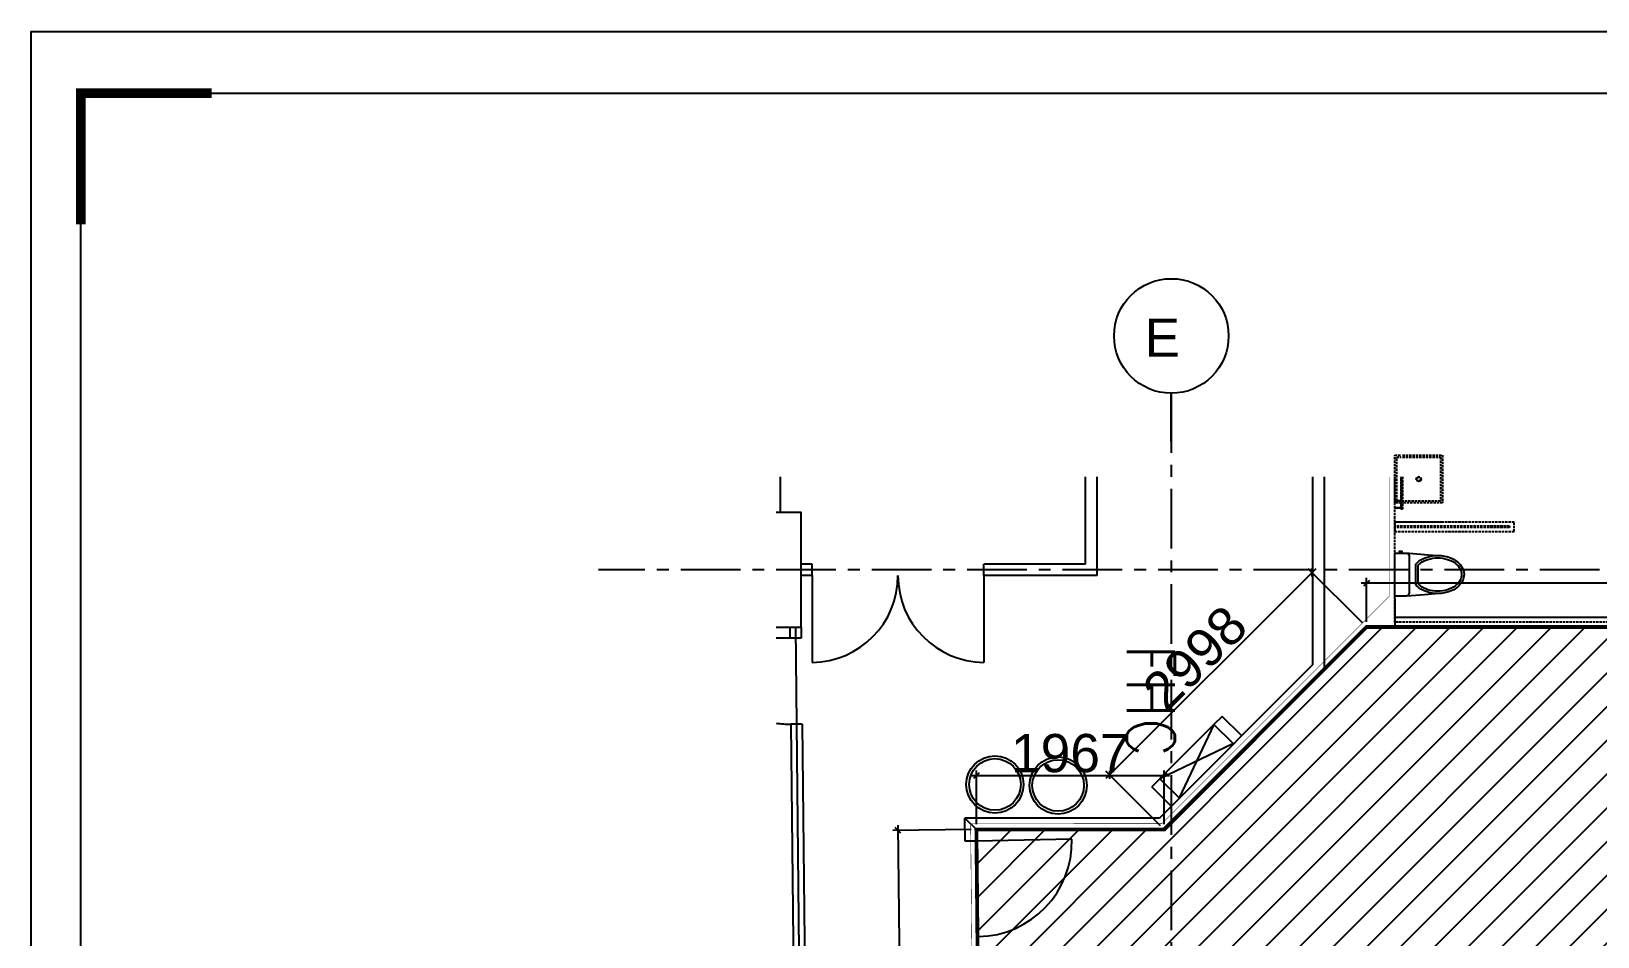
# Model space of a CAD drawing. Header units: inches. Extents: x -17552 to 18736, y -11730 to 13931.
# Drawn here: x -17552 to -1143, y 4449 to 13931 of the extents above; entities that cross this region are included whole.
import ezdxf

# ---------------------------------------------------------------- set-up
doc = ezdxf.new("R2010")
doc.units = ezdxf.units.IN
doc.header["$MEASUREMENT"] = 0
doc.set_wipeout_variables(frame=1)
for name, pattern in [('CENTER', [2, 1.25, -0.25, 0.25, -0.25]), ('CONTINOUS', [0]), ('DASH', [0.35, 0.25, -0.1])]:
    doc.linetypes.add(name, pattern=pattern)
for name, color, linetype in [('DIM', 3, 'Continuous'), ('DIM TEXT', 7, 'Continuous'), ('HS-CURVE-PAVE-JNT', 1, 'Continuous'), ('IBS-intwall', 151, 'Continuous'), ('L01-TXT-200', 7, 'Continuous'), ('L01-WAL', 2, 'Continuous'), ('NEW AREA', 5, 'Continuous'), ('轴线', 10, 'CENTER')]:
    doc.layers.add(name, color=color, linetype=linetype)
doc.layers.add('P-新规划租赁线', color=7, linetype='Continuous', true_color=0xd45be6)
doc.layers.add('Z-1', color=7, linetype='Continuous', lineweight=60)
doc.layers.add('租户合同线', color=5, linetype='Continuous', lineweight=50)
doc.styles.add('SIMPLEX', font='SIMPLEX.shx', dxfattribs={"width": 0.9})
doc.styles.get("Standard").update_dxf_attribs({"font": 'arial.ttf'})
doc.dimstyles.new('400', dxfattribs={"dimtxt": 400, "dimasz": 60, "dimexe": 55, "dimexo": 55, "dimgap": 30, "dimtad": 1, "dimdec": 0, "dimzin": 0, "dimdsep": 46, "dimtxsty": 'Standard', "dimblk": 'OBLIQUE', "dimcen": 0.09, "dimdle": 55, "dimclrd": 4, "dimclre": 8, "dimclrt": 3, "dimadec": 0, "dimazin": 0, "dimtfac": 1, "dimtdec": 0, "dimtofl": 0, "dimtmove": 2, "dimatfit": 3, "dimfxl": 1, "dimtolj": 1, "dimtzin": 0, "dimarcsym": 0})

# ---------------------------------------------------------------- blocks, each defined once
blk = doc.blocks.new('A$C390C3A7D')
blk.add_wipeout([(-225, 0), (-200, -458), (-183, -561), (-159, -617), (-99, -688), (-61, -712), (-17, -724), (27, -722), (96, -690), (132, -656), (171, -592), (193, -521), (203, -416), (210, -322), (224, -126), (224, -75), (244, -75), (244, -48), (225, -48), (225, 0)])
blk.add_lwpolyline([(-225, -125), (-225, 0), (0, 0), (213, 0), (225, 0), (225, -115), (224, -131), (223, -151), (220, -192), (211, -311), (201, -440), (200, -460), (198, -486), (193, -521), (188, -545), (181, -567), (171, -592), (156, -622), (144, -640), (132, -656), (105, -683), (87, -696), (70, -707), (45, -718), (27, -722), (0, -725), (-17, -724), (-36, -720), (-61, -712), (-79, -702), (-99, -688), (-119, -670), (-139, -647), (-159, -617), (-183, -561), (-193, -520), (-198, -486), (-200, -458), (-202, -422), (-211, -311)], close=True)
for points in [[(225, -120, -0.414214), (195, -150), (-195, -150, -0.414214), (-225, -120)], [(-200, -450, -0.075445), (-183, -339, -0.085783), (-139, -253, -0.051793), (-109, -220), (109, -220, -0.051793), (139, -253, -0.085783), (183, -339, -0.075445), (200, -450)]]:
    blk.add_lwpolyline(points, format="xyb")
blk.add_lwpolyline([(225, -48), (244, -48), (244, -75), (225, -75)])
blk.add_lwpolyline([(-99, -245), (99, -245, -0.039818), (119, -268, -0.085783), (159, -347, -0.075445), (175, -450, -0.075445), (159, -553, -0.085783), (119, -632, -0.10607), (58, -685, -0.126822), (0, -700, -0.126822), (-58, -685, -0.10607), (-119, -632, -0.085783), (-159, -553, -0.075445), (-175, -450, -0.075445), (-159, -347, -0.085783), (-119, -268, -0.039818)], format="xyb", close=True)
blk = doc.blocks.new('_Oblique')
at = {"color": 0, "linetype": 'ByBlock', "lineweight": -2}
blk.add_line((-0.5, -0.5), (0.5, 0.5), dxfattribs=at)
blk = doc.blocks.new('*D153')
at = {"layer": 'DEFPOINTS', "color": 0, "linetype": 'Continuous', "transparency": 16777216}
for p in [(-3565, 8151), (-3565, 7692), (5069, 7692)]:
    blk.add_point(p, dxfattribs=at)
at = {"layer": 'L01-WAL', "color": 8, "linetype": 'Continuous', "lineweight": -2, "transparency": 16777216}
for p, q in [((-3565, 7747), (-3565, 8206)), ((5069, 7747), (5069, 8206))]:
    blk.add_line(p, q, dxfattribs=at)
at = {"layer": 'L01-WAL', "color": 4, "linetype": 'Continuous', "lineweight": -2, "transparency": 16777216}
blk.add_line((5124, 8151), (-3620, 8151), dxfattribs=at)
at = {"layer": 'L01-WAL', "color": 4, "linetype": 'Continuous', "lineweight": -2, "transparency": 16777216, "xscale": 60, "yscale": 60, "zscale": 60, "rotation": 180}
blk.add_blockref('_Oblique', (-3565, 8151), dxfattribs=at)
at = {"layer": 'L01-WAL', "color": 4, "linetype": 'Continuous', "lineweight": -2, "transparency": 16777216, "xscale": 60, "yscale": 60, "zscale": 60}
blk.add_blockref('_Oblique', (5069, 8151), dxfattribs=at)
at = {"layer": 'L01-WAL', "color": 3, "linetype": 'Continuous', "transparency": 16777216, "insert": (752, 8385), "char_height": 400, "attachment_point": 5}
blk.add_mtext('\\A1;8633', dxfattribs=at)
blk = doc.blocks.new('*D154')
at = {"layer": 'DEFPOINTS', "color": 0, "linetype": 'Continuous', "transparency": 16777216}
for p in [(-7652, 6135), (-7652, 5572), (-5685, 5572)]:
    blk.add_point(p, dxfattribs=at)
at = {"layer": 'L01-WAL', "color": 4, "linetype": 'Continuous', "lineweight": -2, "transparency": 16777216}
blk.add_line((-5630, 6135), (-7707, 6135), dxfattribs=at)
at = {"layer": 'L01-WAL', "color": 8, "linetype": 'Continuous', "lineweight": -2, "transparency": 16777216}
for p, q in [((-7652, 5627), (-7652, 6190)), ((-5685, 5627), (-5685, 6190))]:
    blk.add_line(p, q, dxfattribs=at)
at = {"layer": 'L01-WAL', "color": 4, "linetype": 'Continuous', "lineweight": -2, "transparency": 16777216, "xscale": 60, "yscale": 60, "zscale": 60, "rotation": 180}
blk.add_blockref('_Oblique', (-7652, 6135), dxfattribs=at)
at = {"layer": 'L01-WAL', "color": 4, "linetype": 'Continuous', "lineweight": -2, "transparency": 16777216, "xscale": 60, "yscale": 60, "zscale": 60}
blk.add_blockref('_Oblique', (-5685, 6135), dxfattribs=at)
at = {"layer": 'L01-WAL', "color": 3, "linetype": 'Continuous', "transparency": 16777216, "insert": (-6668, 6369), "char_height": 400, "attachment_point": 5}
blk.add_mtext('\\A1;1967', dxfattribs=at)
blk = doc.blocks.new('*D158')
at = {"layer": 'DEFPOINTS', "color": 0, "linetype": 'Continuous', "transparency": 16777216}
for p in [(-3565, 7692), (-6256, 6144), (-5685, 5572)]:
    blk.add_point(p, dxfattribs=at)
at = {"layer": 'L01-WAL', "color": 4, "linetype": 'Continuous', "lineweight": -2, "transparency": 16777216}
blk.add_line((-4097, 8303), (-6295, 6105), dxfattribs=at)
at = {"layer": 'L01-WAL', "color": 8, "linetype": 'Continuous', "lineweight": -2, "transparency": 16777216}
for p, q in [((-3603, 7731), (-4175, 8303)), ((-5723, 5611), (-6295, 6183))]:
    blk.add_line(p, q, dxfattribs=at)
at = {"layer": 'L01-WAL', "color": 4, "linetype": 'Continuous', "lineweight": -2, "transparency": 16777216, "xscale": 60, "yscale": 60, "zscale": 60}
for p, rotation in [((-4136, 8264), 45.00000000000311), ((-6256, 6144), 225.0000000000032)]:
    blk.add_blockref('_Oblique', p, dxfattribs=dict(at, rotation=rotation))
at = {"layer": 'L01-WAL', "color": 3, "linetype": 'Continuous', "transparency": 16777216, "insert": (-5362, 7369), "char_height": 400, "attachment_point": 5, "rotation": 45}
blk.add_mtext('\\A1;2998', dxfattribs=at)
blk = doc.blocks.new('*D159')
at = {"layer": 'DEFPOINTS', "color": 0, "linetype": 'Continuous', "transparency": 16777216}
for p in [(-7652, 5571), (-8412, -671), (-7591, -663)]:
    blk.add_point(p, dxfattribs=at)
at = {"layer": 'L01-WAL', "color": 4, "linetype": 'Continuous', "lineweight": -2, "transparency": 16777216}
blk.add_line((-8474, 5618), (-8412, -726), dxfattribs=at)
at = {"layer": 'L01-WAL', "color": 8, "linetype": 'Continuous', "lineweight": -2, "transparency": 16777216}
for p, q in [((-7707, 5570), (-8528, 5562)), ((-7646, -663), (-8467, -671))]:
    blk.add_line(p, q, dxfattribs=at)
at = {"layer": 'L01-WAL', "color": 4, "linetype": 'Continuous', "lineweight": -2, "transparency": 16777216, "xscale": 60, "yscale": 60, "zscale": 60}
for p, rotation in [((-8473, 5563), 90.55861703159616), ((-8412, -671), 270.5586170315962)]:
    blk.add_blockref('_Oblique', p, dxfattribs=dict(at, rotation=rotation))
at = {"layer": 'L01-WAL', "color": 3, "linetype": 'Continuous', "transparency": 16777216, "insert": (-8208, 2448), "char_height": 400, "attachment_point": 5, "rotation": 270.5586}
blk.add_mtext('\\A1;6234', dxfattribs=at)

msp = doc.modelspace()

# ---------------------------------------------------------------- hatches: boundary and pattern name
at = {"layer": 'L01-WAL'}
h = msp.add_hatch(dxfattribs=at)
h.set_pattern_fill('ANSI31', color=3, scale=2000)
h.set_pattern_definition([(45, (47551.12, 1363.42), (-176.7767, 176.7767), [])])
edge = h.paths.add_edge_path()
edge.add_line((-1304.4, -658), (-1304.4, -108))
edge.add_line((-1304.4, -108), (-104.3, -108))
edge.add_line((-104.3, -108), (-104.4, -592.2))
edge.add_line((-104.4, -592.2), (4443.2, -592.2))
edge.add_line((4443.2, -592.2), (4443.2, 2789.1))
edge.add_line((4443.2, 2789.1), (7361.2, 3759.6))
edge.add_arc((11942.5, 9271), 7166.9, 210.27861, 230.26479, ccw=False)
edge.add_arc((10173.5, 8277.6), 5138.4, 186.5441, 210.65961, ccw=False)
edge.add_line((5068.5, 7692), (-3564.5, 7692))
edge.add_line((-3564.5, 7692), (-5684.5, 5572))
edge.add_line((-5684.5, 5572), (-7651.8, 5571.4))
edge.add_line((-7651.8, 5571.4), (-7591, -660))
edge.add_line((-7591, -660), (-5481.2, -660))
edge.add_line((-5481.2, -660), (-5481.2, -658))
edge.add_line((-5481.2, -658), (-1304.4, -658))
h.paths.add_polyline_path([(-3094.4, 3530.9), (1126.6, 3530.9), (1126.6, 4616.7), (-3094.4, 4616.7)], flags=24)
h.paths.add_polyline_path([(-3012.5, 2676.1), (1313.8, 2676.1), (1313.8, 3748.3), (-3012.5, 3748.3)], flags=24)
at = {"layer": 'P-新规划租赁线', "linetype": 'DASH', "ltscale": 100}
h = msp.add_hatch(dxfattribs=at)
h.set_pattern_fill('ANSI37', color=8, scale=3, angle=-90)
h.set_pattern_definition([(315, (220207.805, 211037.715), (6.7351921, 6.7351921), []), (45, (220207.805, 211037.715), (-6.7351921, 6.7351921), [])])
edge = h.paths.add_edge_path()
edge.add_line((-3203.4, 8936), (-3203.4, 8942))
edge.add_line((-3203.4, 8942), (-3268.4, 8942))
edge.add_line((-3203.4, 8936), (-3268.4, 8936))
edge.add_line((-3268.4, 8936), (-3268.4, 8942))
h = msp.add_hatch(dxfattribs=at)
h.set_pattern_fill('ANSI34', color=8, scale=0.1, angle=-90)
h.set_pattern_definition([(315, (220207.805, 211898.6169), (1.347038418, 1.347038418), []), (315, (220207.805, 211898.1679), (1.347038418, 1.347038418), []), (315, (220207.805, 211897.7189), (1.347038418, 1.347038418), []), (315, (220207.805, 211897.2698), (1.347038418, 1.347038418), [])])
h.paths.add_polyline_path([(-3190.4, 8940), (-3190.4, 8929), (-3201.4, 8929), (-3201.4, 8940)], flags=16)
h.paths.add_polyline_path([(-3188.4, 8942), (-3188.4, 8927), (-3203.4, 8927), (-3203.4, 8942)])

# ---------------------------------------------------------------- linework, layer by layer
msp.add_lwpolyline([(-17552.2, -10001.8), (-17552.2, 13931), (17007.8, 13931)])
at = {"const_width": 103.7}
msp.add_lwpolyline([(-17033.8, 11910.8), (-17033.8, 13283), (-15661.5, 13283)], dxfattribs=at)
msp.add_lwpolyline([(-17033.8, 13283), (18217.4, 13283), (18217.4, -11081.8), (-17033.8, -11081.8)], close=True)
at = {"layer": 'DIM'}
msp.add_line((-5609.8, 9640.2), (-5609.8, 10140.2), dxfattribs=at)
msp.add_circle((-5609.8, 10740.6), 600, dxfattribs=at)
at = {"layer": 'HS-CURVE-PAVE-JNT', "color": 0}
for p, q in [((-9708.4, 9264.9), (-9708.4, 8892)), ((-6508.4, 8352), (-6508.4, 9264.9)), ((-6388.4, 8232), (-6388.4, 9264.9)), ((-4129.8, 9264.9), (-4129.8, 7296.4)), ((-4009.8, 9264.9), (-4009.8, 7246.7)), ((-9373.4, 8232), (-9493.4, 8232)), ((-9373.4, 8352), (-9487.7, 8352)), ((-9373.4, 8232), (-9373.4, 8352)), ((-9373.4, 8232), (-9373.4, 7321.2)), ((-6508.4, 8352), (-7573.4, 8352)), ((-7573.4, 8232), (-7573.4, 8352)), ((-6388.4, 8232), (-7573.4, 8232)), ((-7573.4, 8232), (-7573.4, 7321.2)), ((-9607.7, 7690.7), (-9606.4, 7574)), ((-9487.7, 7692), (-9486.4, 7575.3)), ((-4129.8, 7296.4), (-5734.2, 5692)), ((-4009.8, 7246.7), (-5684.5, 5572)), ((-5078, 6754.7), (-5162.8, 6669.9)), ((-4872.8, 6553.4), (-5078, 6754.7)), ((-9596.9, 6674), (-9526.3, 12.9)), ((-9476.9, 6675.3), (-9406.2, 12.9)), ((-5162.8, 6669.9), (-5729.2, 6104.9)), ((-5162.8, 6669.9), (-5526.9, 5902.1)), ((-4957.6, 6468.6), (-5162.8, 6669.9)), ((-5729.2, 6104.9), (-4965.1, 6471.7)), ((-5730.9, 6103.2), (-5815.7, 6018.4)), ((-5525, 5901.2), (-5730.9, 6103.2)), ((-5609.8, 5816.4), (-5815.7, 6018.4)), ((-5734.2, 5692), (-7352.9, 5692)), ((-6650.8, 5468.6), (-7650.6, 5449.1)), ((-5684.5, 5572), (-7351.8, 5572))]:
    msp.add_line(p, q, dxfattribs=at)
msp.add_lwpolyline([(-9750.9, 7692), (-9487.7, 7692), (-9487.7, 8892), (-9750.9, 8892)], dxfattribs=at)
for centre, radius, start, end in [((-9382.6, 8230.4), 909.3, 270.58428, 0.1008), ((-7564.1, 8230.4), 909.3, 179.90249, 269.41571), ((-7650.6, 5449.1), 1000, 271.11689, 1.11635)]:
    msp.add_arc(centre, radius, start, end, dxfattribs=at)
at = {"layer": 'IBS-intwall'}
for p, q in [((-3268.4, 7988.1), (-3268.4, 7692)), ((570.2, 7692), (-3564.5, 7692))]:
    msp.add_line(p, q, dxfattribs=at)
msp.add_lwpolyline([(-3268.4, 7692), (570.2, 7692), (570.2, 7792), (-3268.4, 7792)], close=True, dxfattribs=at)
at = {"layer": 'L01-WAL', "color": 7}
for p, q in [((-9606.4, 7574), (-9750.9, 7574)), ((-9486.4, 7575.3), (-9606.4, 7574)), ((-9476.9, 6675.3), (-9596.9, 6674))]:
    msp.add_line(p, q, dxfattribs=at)
at = {"layer": 'L01-WAL', "color": 0}
for p, q in [((-7770.5, 5449.1), (-7772.8, 5692)), ((-7650.6, 5449.1), (-7651.8, 5570.5))]:
    msp.add_line(p, q, dxfattribs=at)
at = {"layer": 'L01-WAL', "color": 0, "linetype": 'Continuous'}
for p, q in [((-5734.2, 5692), (-7772.8, 5692)), ((-5684.5, 5572), (-7651.8, 5572))]:
    msp.add_line(p, q, dxfattribs=at)
at = {"layer": 'L01-WAL', "color": 7}
for centre, radius in [((-7457.7, 6043.5), 300), ((-7457.7, 6043.5), 270), ((-6795.9, 6032.8), 300), ((-6795.9, 6032.8), 270)]:
    msp.add_circle(centre, radius, dxfattribs=at)
msp.add_arc((-9606.4, 7574), 900, 260.76474, 270.60756, dxfattribs=at)
at = {"layer": 'NEW AREA', "color": 3, "linetype": 'Continuous', "const_width": 40}
msp.add_lwpolyline([(-1304.4, -658), (-1304.4, -108), (-104.3, -108), (-104.4, -592.2), (4443.2, -592.2), (4443.2, 2789.1), (7361.2, 3759.6, -0.0874279), (5753.3, 5657.4, -0.1056138), (5068.5, 7692), (-3564.5, 7692), (-5684.5, 5572), (-7651.8, 5571.4), (-7591, -660), (-5481.2, -660), (-5481.2, -658)], format="xyb", close=True, dxfattribs=at)
at = {"layer": 'P-新规划租赁线', "color": 8, "linetype": 'DASH', "ltscale": 100}
for p, q in [((-3268.4, 8792), (-3268.4, 9264.9)), ((-3203.4, 9264.9), (-3203.4, 8927)), ((-3200.4, 9264.9), (-3200.4, 8942)), ((-3197.9, 9264.9), (-3197.9, 8942)), ((-3194.9, 8942), (-3194.9, 9264.9)), ((-3191.9, 9264.9), (-3191.9, 8945)), ((-3188.4, 9264.9), (-3188.4, 8927)), ((-3203.4, 9013), (-3268.4, 9013)), ((-3203.4, 9010), (-3268.4, 9010)), ((-3203.4, 9007), (-3268.4, 9007)), ((-3268.4, 8942), (-3265.4, 8945)), ((-3265.4, 8942), (-3268.4, 8945)), ((-3203.4, 8942), (-3268.4, 8942)), ((-3268.4, 8936), (-3268.4, 8942)), ((-3203.4, 8936), (-3268.4, 8936)), ((-3206.4, 8942), (-3203.4, 8945)), ((-3203.4, 8942), (-3206.4, 8945)), ((-3188.4, 8942), (-3203.4, 8942)), ((-3203.4, 8936), (-3203.4, 8942)), ((-3188.4, 8927), (-3203.4, 8927)), ((-3191.9, 8945), (-3194.9, 8942)), ((-2768.4, 8792), (-3268.4, 8792)), ((-2068.4, 8748), (-3268.4, 8748)), ((-2068.4, 8742), (-3268.4, 8742)), ((-2068.4, 8736), (-3268.4, 8736)), ((-2068.4, 8748), (-2068.4, 8736))]:
    msp.add_line(p, q, dxfattribs=at)
for points in [[(-3203.4, 8992), (-3268.4, 8992), (-3268.4, 9492), (-3203.4, 9492)], [(-3203.4, 9012), (-3248.4, 9012), (-3248.4, 9472), (-3203.4, 9472)], [(-3188.4, 9492), (-2768.4, 9492), (-2768.4, 8992), (-3188.4, 8992)], [(-3188.4, 9472), (-2788.4, 9472), (-2788.4, 9012), (-3188.4, 9012)], [(1770.2, 9264.9), (1770.2, 7742), (-3268.4, 7742), (-3268.4, 9264.9)], [(-3197.9, 9264.9), (-3197.9, 8942), (-3203.4, 8942), (-3203.4, 9264.9)], [(-3190.4, 8929), (-3192.2, 8936.7), (-3201.4, 8940)]]:
    msp.add_lwpolyline(points, dxfattribs=at)
at = {"layer": 'P-新规划租赁线', "ltscale": 350, "const_width": 5}
msp.add_lwpolyline([(9135.4, -1368), (-104.4, -1368), (-104.3, -760), (-7651, -744.4), (-7712.2, 5631.8), (-5709.4, 5632), (-3327.9, 8012.8), (-3328, 9264.9)], dxfattribs=at)
at = {"layer": 'P-新规划租赁线', "color": 8, "linetype": 'DASH', "ltscale": 100}
for points in [[(-3203.4, 9004), (-3268.4, 9004), (-3268.4, 9016), (-3203.4, 9016)], [(-3268.4, 8942), (-3268.4, 8945), (-3265.4, 8945), (-3265.4, 8942)], [(-3206.4, 8942), (-3206.4, 8945), (-3203.4, 8945), (-3203.4, 8942)], [(-3188.4, 8942), (-3188.4, 8927), (-3203.4, 8927), (-3203.4, 8942)], [(-3190.4, 8940), (-3190.4, 8929), (-3201.4, 8929), (-3201.4, 8940)], [(-3268.4, 8692), (-2018.4, 8692), (-2018.4, 8792), (-3268.4, 8792)]]:
    msp.add_lwpolyline(points, close=True, dxfattribs=at)
at = {"layer": 'P-新规划租赁线', "color": 7, "linetype": 'CONTINOUS', "ltscale": 100}
msp.add_lwpolyline([(9135.4, 2676.7, -0.1613471), (5753.3, 5657.4, -0.1056138), (5068.5, 7692), (-3564.5, 7692), (-4009.8, 7246.7), (-5684.5, 5572), (-7651.8, 5571.4), (-7591, -660), (-5481.2, -660), (-5481.2, -658), (-1304.4, -658), (-1304.4, -108), (-104.4, -108), (-104.4, -1308), (9135.4, -1308)], format="xyb", dxfattribs=at)
at = {"layer": 'P-新规划租赁线', "color": 8, "linetype": 'DASH', "ltscale": 100}
for radius in [25, 20]:
    msp.add_circle((-3018.4, 9242), radius, dxfattribs=at)
at = {"layer": 'Z-1', "linetype": 'Continuous', "lineweight": -3}
for p, q in [((-7651.8, 5572), (-7772.8, 5692)), ((-7650.6, 5449.1), (-7770.5, 5447.9))]:
    msp.add_line(p, q, dxfattribs=at)
at = {"layer": '租户合同线', "color": 7, "lineweight": -3}
msp.add_lwpolyline([(-9750.9, 7692), (-9547.7, 7692), (-9465, -108), (-9750.9, -108)], dxfattribs=at)
at = {"layer": '轴线', "ltscale": 500}
msp.add_line((-5609.8, 10140.6), (-5609.8, -5789.6), dxfattribs=at)

# ---------------------------------------------------------------- texts
at = {"layer": 'DIM TEXT', "insert": (-5890.5, 10922.5), "char_height": 400, "attachment_point": 1}
msp.add_mtext_dynamic_manual_height_columns('E', width=10456.675, gutter_width=2, heights=[0], dxfattribs=at)
at = {"layer": 'L01-TXT-200', "style": 'SIMPLEX', "width": 0.9}
msp.add_text('FHC', height=500, rotation=270, dxfattribs=at).set_placement((-6074.4, 7510.5))

# ---------------------------------------------------------------- dimensions: what is measured, and where the dimension line sits
at = {"layer": 'L01-WAL', "color": 3, "linetype": 'Continuous'}
for p1, p2, distance, picture, middle in [((-3564.5, 7692), (-5684.5, 5572), -808.4, '*D158', (-5361.8, 7369.3)), ((-7651.8, 5570.5), (-7591, -662.9), -821.5, '*D159', (-8208.4, 2448.1))]:
    dim = msp.add_aligned_dim(p1=p1, p2=p2, distance=distance, dimstyle='400', dxfattribs=at)
    dim.commit()
    dim.dimension.update_dxf_attribs({"geometry": picture, "text_midpoint": middle})
dim = msp.add_linear_dim(base=(-7651.8, 6135.1), p1=(-5684.5, 5572), p2=(-7651.8, 5572), dimstyle='400', dxfattribs=at)
dim.commit()
dim.dimension.update_dxf_attribs({"geometry": '*D154', "text_midpoint": (-6668.1, 6369.3)})

# ---------------------------------------------------------------- next in the draw order: block references
at = {"layer": 'P-新规划租赁线', "color": 8, "linetype": 'DASH', "ltscale": 100, "rotation": 89.99999999999999}
msp.add_blockref('A$C390C3A7D', (-3268.4, 8242), dxfattribs=at)

# ---------------------------------------------------------------- next in the draw order: linework, layer by layer
at = {"layer": '轴线', "ltscale": 500}
msp.add_line((9876.2, 8291), (-11611.4, 8291), dxfattribs=at)

# ---------------------------------------------------------------- next in the draw order: dimensions: what is measured, and where the dimension line sits
at = {"layer": 'L01-WAL', "color": 3, "linetype": 'Continuous'}
dim = msp.add_linear_dim(base=(-3564.5, 8150.9), p1=(5068.5, 7692), p2=(-3564.5, 7692), dimstyle='400', dxfattribs=at)
dim.commit()
dim.dimension.update_dxf_attribs({"geometry": '*D153', "text_midpoint": (752, 8385.2)})

doc.saveas('drawing.dxf')
